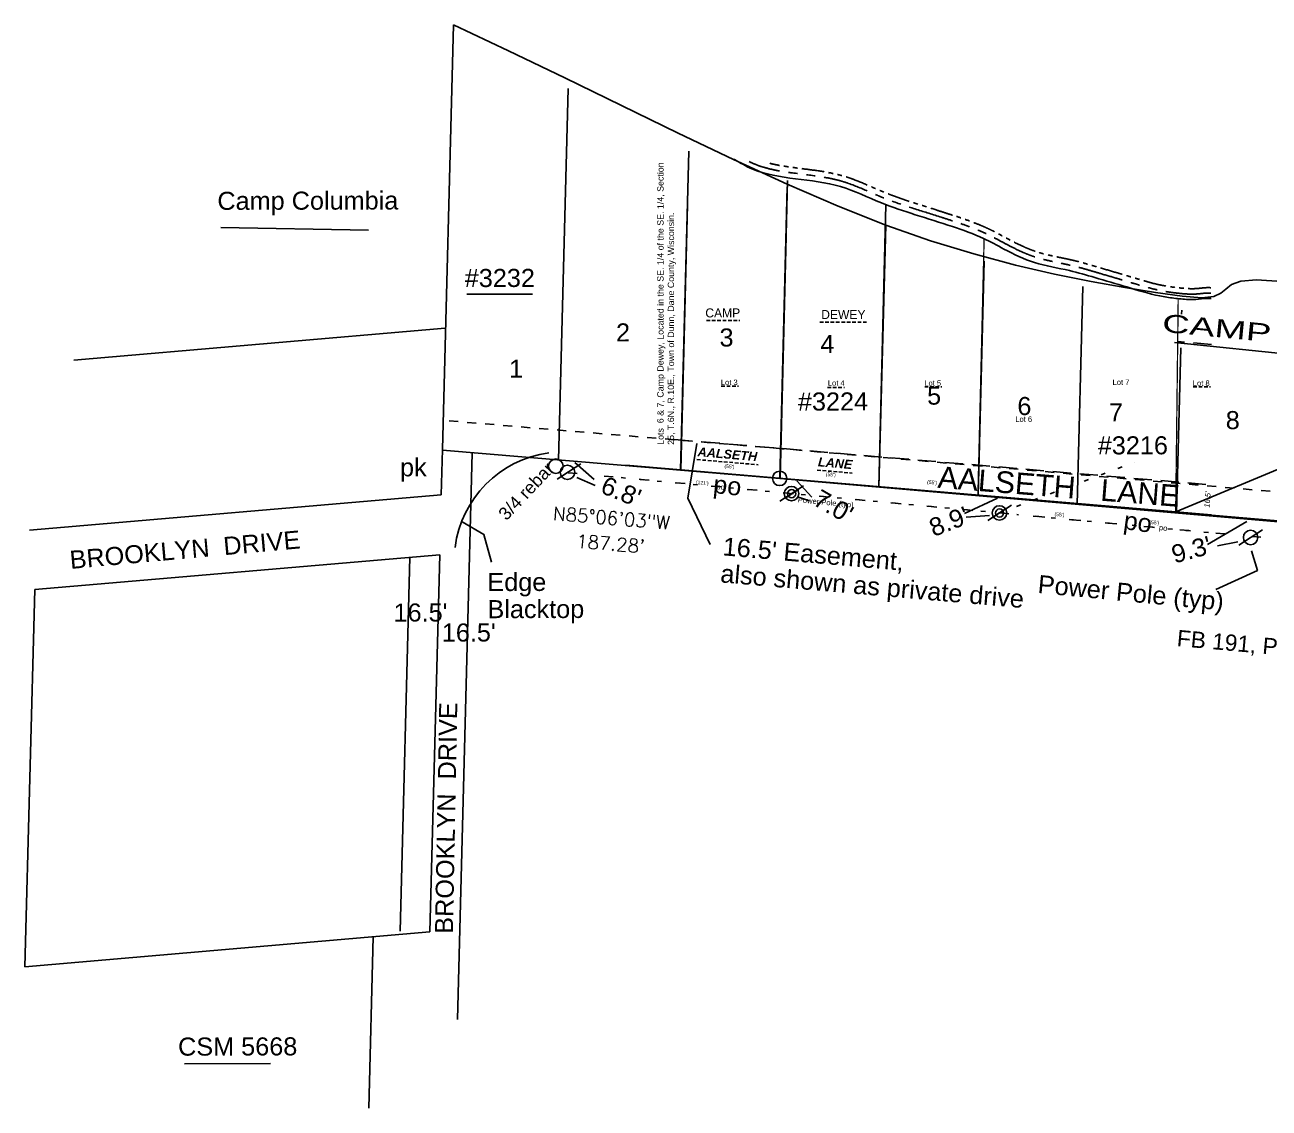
# Model space of a CAD drawing. Header units: feet. Extents: x 855601 to 859012, y 436230 to 437244.
# Drawn here: x 855601 to 856289, y 436603 to 437202 of the extents above; entities that cross this region are included whole.
import ezdxf

# ---------------------------------------------------------------- set-up
doc = ezdxf.new("R2010")
doc.units = ezdxf.units.FT
doc.header["$LTSCALE"] = 40
doc.header["$MEASUREMENT"] = 0
for name, pattern in [('DASHED', [0.75, 0.5, -0.25]), ('ecw_17', [0.5, 0.125, -0.125, -0.125, -0.125]), ('ecw_2', [0.25, 0.125, -0.125]), ('ECW_3', [7.5, 3.75, -3.75]), ('PHANTOM', [2.5, 1.25, -0.25, 0.25, -0.25, 0.25, -0.25])]:
    doc.linetypes.add(name, pattern=pattern)
doc.layers.add('CC survey', color=7, linetype='Continuous')
doc.layers.add('SRF-VIEW', color=7, linetype='Continuous')
doc.styles.add('Style1', font='arial.ttf', dxfattribs={"height": 3})
doc.styles.add('Style2', font='simplex.SHX')

# ---------------------------------------------------------------- blocks, each defined once
blk = doc.blocks.new('A$C1FF03A70')
at = {"layer": 'CC survey', "color": 7}
for p, q in [((231.1, 737.46), (237.22, 972.38)), ((295.28, 731.5), (300.64, 937.12)), ((362.84, 726.02), (367.44, 902.5)), ((417.74, 721.44), (421.95, 882.81)), ((472.64, 716.64), (476.41, 861.6)), ((527.53, 711.85), (530.91, 841.65)), ((582.42, 707.05), (585.57, 827.71)), ((640.18, 812.29), (640.24, 814.6)), ((232.66, 804.53), (27.16, 786.86)), ((637.32, 702.26), (639.7, 793.72)), ((231.1, 737.46), (230.44, 712.4)), ((417.74, 721.44), (231.11, 737)), ((247.56, 735.54), (239.4, 422.06)), ((294.59, 720.96), (307.73, 729.48)), ((1185.88, 654.34), (417.74, 721.44)), ((417.78, 708.76), (430.92, 717.29)), ((2.61, 692.8), (230.44, 712.4)), ((532.89, 698.1), (546.03, 706.63)), ((671.91, 684.51), (685.05, 693.04)), ((5.43, 659.93), (229.59, 679.21)), ((213.04, 677.79), (207.66, 470.96)), ((229.59, 679.21), (224.15, 470.53)), ((0, 451.25), (5.43, 659.93)), ((224.15, 470.53), (0, 451.25)), ((192.74, 467.83), (190.27, 373.01))]:
    blk.add_line(p, q, dxfattribs=at)
at = {"layer": 'CC survey', "color": 7, "linetype": 'ECW_3'}
for p, q in [((108.53, 860.28), (190.16, 858.72)), ((244.57, 823.36), (280.9, 823.45)), ((636.19, 796.56), (746.81, 785.4)), ((88.41, 397.5), (135.85, 397.61))]:
    blk.add_line(p, q, dxfattribs=at)
at = {"layer": 'CC survey', "color": 7, "linetype": 'ecw_2'}
for p, q in [((419.11, 737.88), (232.48, 753.44)), ((1187.32, 670.78), (419.18, 737.88))]:
    blk.add_line(p, q, dxfattribs=at)
at = {"layer": 'CC survey', "color": 7, "linetype": 'ecw_17'}
blk.add_line((300.7, 724.6), (822.02, 675.98), dxfattribs=at)
at = {"layer": 'CC survey', "color": 7}
for points in [[(237.22, 972.38), (267.63, 958.04), (298.78, 943.01), (330.22, 927.7), (361.51, 912.52), (392.22, 897.91), (421.9, 884.27), (450.11, 872.03), (476.41, 861.6), (501.26, 852.93), (525.26, 845.62), (548.21, 839.51), (569.93, 834.47), (590.2, 830.36), (608.85, 827.04), (625.66, 824.38), (640.44, 822.22), (651.43, 821.28), (658.06, 822.01), (661.92, 823.85), (664.62, 826.24), (667.74, 828.65), (672.9, 830.52), (681.67, 831.29), (695.67, 830.42)], [(371.96, 740.73), (366.93, 710.5), (379.32, 684.79)], [(304.41, 730.19), (315.12, 720.78)], [(305.54, 721.87), (315.69, 717.59)], [(427.19, 720.03), (435.62, 711.12)], [(428.22, 711.05), (434.18, 709.04)], [(538.26, 710.5), (519.97, 701.95)], [(241.99, 697.43), (254.06, 690.41), (258.17, 675.04)], [(533.93, 700.88), (520.95, 699.94)], [(676.26, 697.55), (654.48, 684.88)], [(671.39, 686.41), (659.97, 684.15)], [(678.79, 681.34), (682.15, 670.49), (659.21, 660)]]:
    blk.add_lwpolyline(points, dxfattribs=at)
for centre in [(293.85, 728.23), (300.3, 724.8), (417.74, 721.44), (424.28, 713.01), (539.39, 702.35), (678.41, 688.76)]:
    blk.add_circle(centre, 4, dxfattribs=at)
blk.add_arc((298.31, 675.48), 60.74, 97.93395, 172.6172, dxfattribs=at)
for points in [[(231.11, 742.35), (226.71, 734.7), (235.54, 734.72), (231.11, 742.35)], [(371.96, 740.73), (370.04, 735.98), (372.24, 735.61), (371.96, 740.73)], [(304.41, 730.19), (307.44, 726.06), (308.9, 727.73), (304.41, 730.19)], [(305.54, 721.87), (309.72, 718.9), (310.58, 720.95), (305.54, 721.87)], [(427.19, 720.03), (429.82, 715.64), (431.43, 717.16), (427.19, 720.03)], [(428.22, 711.05), (432.61, 708.4), (433.32, 710.5), (428.22, 711.05)], [(538.26, 710.5), (533.26, 709.39), (534.2, 707.38), (538.26, 710.5)], [(241.99, 697.43), (245.76, 693.95), (246.88, 695.88), (241.99, 697.43)], [(533.93, 700.88), (528.87, 701.63), (529.03, 699.41), (533.93, 700.88)], [(676.26, 697.55), (671.38, 695.99), (672.5, 694.07), (676.26, 697.55)], [(671.39, 686.41), (666.27, 686.53), (666.7, 684.35), (671.39, 686.41)], [(678.79, 681.34), (679.21, 676.23), (681.33, 676.89), (678.79, 681.34)]]:
    blk.add_solid(points, dxfattribs=at)
for s, height, rotation, style, p in [('Camp Columbia', 10, 0.1334, 'Style1', (106.54, 870.01)), ('#3232', 10, 0.1334, 'Style1', (243.45, 827.3)), ('2', 10, 0.1334, 'Style1', (327.18, 797.2)), ('3', 10, 0.1334, 'Style1', (384.46, 794.4)), ('4', 10, 0.1334, 'Style1', (440.29, 790.86)), ('1', 10, 0.1334, 'Style1', (267.98, 777.13)), ('5', 10, 0.1334, 'Style1', (499.35, 762.25)), ('#3224', 10, 0.1334, 'Style1', (427.85, 758.96)), ('6', 10, 0.1334, 'Style1', (549.31, 756.49)), ('7', 10, 0.1334, 'Style1', (599.99, 752.94)), ('8', 10, 0.1334, 'Style1', (664.62, 748.68)), ('#3216', 10, 0.1334, 'Style1', (593.81, 734.69)), ('pk', 10, 0.1334, 'Style1', (207.64, 722.58)), ('3/4 rebar', 7.011, 46.5655, 'Style1', (266.47, 697.71)), ('AALSETH   LANE', 12, 355.46653, 'Style1', (504.87, 716.29)), ("6.8'", 10, 338.02395, 'Style1', (317.92, 713.71)), ('po', 10, 354.1244, 'Style1', (380.59, 713.38)), ("7.0'", 10, 330.06481, 'Style1', (435.52, 707.23)), ('N85%%D06\'03"W', 7.4, 355.23433, 'Style2', (292.06, 698.49)), ("8.9'", 10, 21.0579, 'Style1', (502.92, 688.99)), ('po', 10, 352.0033, 'Style1', (607.61, 693.49)), ('BROOKLYN  DRIVE', 10, 5.11718, 'Style1', (25.26, 671.33)), ("187.28'", 7.4, 355.23433, 'Style2', (304.86, 683.21)), ("9.3'", 10, 15.25741, 'Style1', (636.25, 674.3)), ("16.5' Easement,", 10, 355.13967, 'Style1', (385.91, 678.91)), ('Edge', 10, 0.1334, 'Style1', (255.98, 659.09)), ('also shown as private drive', 10, 355.13967, 'Style1', (384.64, 663.97)), ('Power Pole (typ)', 10, 354.56121, 'Style1', (560.27, 658.1)), ('Blacktop', 10, 0.1334, 'Style1', (256.02, 644.09)), ("16.5'", 10, 0.1334, 'Style1', (204.04, 642.21)), ("16.5'", 10, 0.1334, 'Style1', (230.75, 631.15)), ("FB 191, P13 states that RM Long found this line to be 1.7' too long", 9, 354.93897, 'Style1', (637.3, 628.7)), ('BROOKLYN  DRIVE', 10, 88.90536, 'Style1', (236.9, 469.4)), ('CSM 5668', 10, 0.1334, 'Style1', (84.79, 402.03))]:
    blk.add_text(s, height=height, rotation=rotation, dxfattribs=dict(at, style=style)).set_placement(p)
at = {"layer": 'CC survey', "color": 7, "style": 'Style1', "width": 1.5}
blk.add_text('CAMP  DEWEY', height=10, rotation=354.5158, dxfattribs=at).set_placement((629.09, 802.59))

msp = doc.modelspace()

# ---------------------------------------------------------------- linework, layer by layer
for p, q in [((856018.66, 436951.54), (856022.69, 437116.41)), ((855963.76, 436956.19), (855967.35, 437102.94)), ((856073.38, 436946.92), (856077.2, 437102.99)), ((856018.66, 436951.54), (856021.94, 437085.5)), ((856073.38, 436946.92), (856076.39, 437069.94)), ((855933.23, 436958.77), (856237.59, 436933.05)), ((856319.98, 436925.9), (855933.23, 436958.77)), ((856073.38, 436946.92), (856018.66, 436951.55)), ((856128.12, 436942.3), (856073.38, 436946.92)), ((856237.59, 436933.05), (856257.33, 436931.38)), ((856237.6, 436932.97), (856237.6, 436932.9))]:
    msp.add_line(p, q)
at = {"linetype": 'DASHED', "ltscale": 0.1}
for p, q in [((855977.88, 437038.88), (855996.33, 437038.88)), ((856040.59, 437037.99), (856066.54, 437037.99)), ((855986.09, 437002.64), (855995.61, 437002.64)), ((856044.84, 437001.88), (856054.36, 437001.88)), ((856098.69, 437002.19), (856108.21, 437002.19)), ((856247.32, 437002.16), (856256.84, 437002.16)), ((855972.65, 436961.95), (856006.44, 436959.09)), ((856039.22, 436956.13), (856058.63, 436954.49))]:
    msp.add_line(p, q, dxfattribs=at)
at = {"linetype": 'DASHED', "ltscale": 0.5}
for p, q in [((856257.33, 437025.64), (856238.71, 437027.29)), ((855960.3, 436973.04), (856257.33, 436947.94))]:
    msp.add_line(p, q, dxfattribs=at)
at = {"color": 251, "linetype": 'ecw_17', "ltscale": 0.5}
for p, q in [((856140.11, 436932.42), (856215, 436960.57)), ((855930.68, 436951.95), (856150.58, 436931.44)), ((856158.72, 436930.68), (856205.1, 436926.35)), ((856213.43, 436925.57), (856257.33, 436921.48))]:
    msp.add_line(p, q, dxfattribs=at)
at = {"color": 251}
for p, q in [((856021.37, 436940.67), (856028.76, 436945.47)), ((856136.45, 436930.03), (856143.84, 436934.83))]:
    msp.add_line(p, q, dxfattribs=at)
at = {"const_width": 0.7}
msp.add_lwpolyline([(856238.99, 437050.97), (856237.59, 436933.05), (856182.85, 436937.67), (856128.12, 436942.3), (856131.58, 437084.15)], dxfattribs=at)
at = {"color": 251}
for centre in [(856025.03, 436943.07), (856140.11, 436932.42)]:
    msp.add_circle(centre, 2.25, dxfattribs=at)
msp.add_open_spline([(856257.15, 437051), (856254.87, 437051.27), (856250.59, 437050.47), (856243.75, 437050.46), (856236.61, 437051.19), (856225.14, 437052.92), (856210.71, 437057.47), (856194.12, 437062.27), (856177.22, 437067.28), (856159.61, 437069.94), (856144.13, 437077.42), (856129.7, 437085.52), (856113.04, 437091.35), (856093.99, 437097.22), (856073.13, 437104.03), (856044.89, 437118.35), (856013.86, 437116.2), (855996.34, 437126.16), (855993.18, 437128.23)], degree=3, knots=[64.753869, 64.753869, 64.753869, 64.753869, 71.760983, 77.417054, 85.313244, 93.245777, 112.189405, 130.542926, 145.121479, 165.049409, 183.541819, 196.260215, 214.694785, 236.250513, 256.143767, 280.451081, 330.531149, 341.952201, 341.952201, 341.952201, 341.952201])
at = {"linetype": 'PHANTOM', "ltscale": 0.5}
msp.add_open_spline([(856257.07, 437054.03), (856256.65, 437054.06), (856256.24, 437054.08), (856254.85, 437054.1), (856253.92, 437054.03), (856252.15, 437053.86), (856251.31, 437053.76), (856250.07, 437053.63), (856249.65, 437053.6), (856248.78, 437053.54), (856248.35, 437053.52), (856247.04, 437053.48), (856246.17, 437053.49), (856244.01, 437053.55), (856242.72, 437053.63), (856240.13, 437053.86), (856238.83, 437054), (856236.55, 437054.28), (856235.57, 437054.41), (856233.62, 437054.69), (856232.66, 437054.84), (856230.33, 437055.24), (856228.98, 437055.5), (856226.27, 437056.1), (856224.92, 437056.42), (856220.86, 437057.48), (856218.14, 437058.28), (856213.6, 437059.65), (856211.77, 437060.21), (856208.12, 437061.3), (856206.29, 437061.85), (856201.62, 437063.22), (856198.78, 437064.05), (856193.99, 437065.45), (856192.02, 437066.03), (856188.07, 437067.18), (856186.08, 437067.74), (856182.4, 437068.72), (856180.71, 437069.15), (856177.33, 437069.92), (856175.64, 437070.28), (856172.3, 437070.97), (856170.64, 437071.31), (856167.23, 437072.04), (856165.48, 437072.44), (856162.61, 437073.19), (856161.47, 437073.51), (856159.22, 437074.22), (856158.1, 437074.61), (856155.88, 437075.45), (856154.77, 437075.9), (856151.46, 437077.32), (856149.26, 437078.36), (856145.45, 437080.29), (856143.82, 437081.15), (856140.56, 437082.9), (856138.92, 437083.79), (856135.58, 437085.54), (856133.88, 437086.39), (856130.4, 437088.01), (856128.65, 437088.76), (856125.12, 437090.18), (856123.34, 437090.85), (856119.27, 437092.31), (856116.98, 437093.08), (856112.4, 437094.59), (856110.12, 437095.33), (856103.27, 437097.51), (856098.7, 437098.93), (856089.62, 437101.81), (856085.11, 437103.28), (856079.35, 437105.4), (856078.02, 437105.9), (856075.37, 437106.96), (856074.06, 437107.5), (856071.41, 437108.63), (856070.08, 437109.21), (856064.78, 437111.53), (856060.73, 437113.3), (856055.33, 437115.17), (856054.15, 437115.56), (856051.75, 437116.26), (856050.54, 437116.58), (856048.12, 437117.16), (856046.9, 437117.43), (856043.25, 437118.15), (856040.8, 437118.55), (856033.73, 437119.56), (856029.12, 437120.07), (856021.9, 437121.05), (856019.21, 437121.47), (856014.53, 437122.39), (856012.51, 437122.85), (856009.01, 437123.84), (856007.52, 437124.32), (856004.53, 437125.44), (856003.06, 437126.09), (856001.59, 437126.81)], degree=3, knots=[65.107434, 65.107434, 65.107434, 65.107434, 66.128855, 66.128855, 68.612449, 68.612449, 71.096043, 71.096043, 72.502843, 72.502843, 73.909643, 73.909643, 76.723243, 76.723243, 80.753556, 80.753556, 84.783868, 84.783868, 87.795964, 87.795964, 90.808059, 90.808059, 95.102064, 95.102064, 99.39607, 99.39607, 107.98408, 107.98408, 113.683905, 113.683905, 119.383729, 119.383729, 128.25153, 128.25153, 134.399045, 134.399045, 140.54656, 140.54656, 145.635726, 145.635726, 150.724892, 150.724892, 155.814059, 155.814059, 161.325839, 161.325839, 165.047756, 165.047756, 168.769674, 168.769674, 172.491591, 172.491591, 179.935425, 179.935425, 185.507221, 185.507221, 191.079017, 191.079017, 196.650814, 196.650814, 202.22261, 202.22261, 207.794406, 207.794406, 214.965323, 214.965323, 222.136241, 222.136241, 236.478076, 236.478076, 250.819911, 250.819911, 255.177112, 255.177112, 259.534313, 259.534313, 263.891515, 263.891515, 276.875797, 276.875797, 280.466037, 280.466037, 284.056277, 284.056277, 287.646518, 287.646518, 294.826998, 294.826998, 308.433957, 308.433957, 316.71655, 316.71655, 323.244651, 323.244651, 328.336718, 328.336718, 333.638518, 333.638518, 333.638518, 333.638518], dxfattribs=at)
at = {"linetype": 'PHANTOM', "ltscale": 0.25}
msp.add_open_spline([(856257.06, 437057.04), (856256.59, 437057.07), (856256.13, 437057.09), (856254.85, 437057.09), (856254.06, 437057.05), (856252.76, 437056.94), (856252.24, 437056.88), (856251.25, 437056.77), (856250.78, 437056.72), (856250.07, 437056.65), (856249.79, 437056.62), (856249.26, 437056.58), (856249, 437056.56), (856248.46, 437056.53), (856248.19, 437056.52), (856247.38, 437056.49), (856246.83, 437056.49), (856245.21, 437056.51), (856244.1, 437056.56), (856241.87, 437056.71), (856240.74, 437056.81), (856238.66, 437057.04), (856237.7, 437057.16), (856235.8, 437057.41), (856234.85, 437057.54), (856232.98, 437057.83), (856232.05, 437057.98), (856230.3, 437058.3), (856229.47, 437058.47), (856227.79, 437058.83), (856226.96, 437059.02), (856224.44, 437059.64), (856222.74, 437060.09), (856219.33, 437061.06), (856217.61, 437061.57), (856214.6, 437062.48), (856213.32, 437062.87), (856210.74, 437063.65), (856209.45, 437064.04), (856206.87, 437064.8), (856205.59, 437065.18), (856201.33, 437066.43), (856198.37, 437067.29), (856194.03, 437068.56), (856192.64, 437068.97), (856189.83, 437069.79), (856188.41, 437070.2), (856185.67, 437070.96), (856184.36, 437071.31), (856181.93, 437071.93), (856180.83, 437072.2), (856178.62, 437072.71), (856177.53, 437072.94), (856175.36, 437073.4), (856174.28, 437073.62), (856170.94, 437074.31), (856168.72, 437074.77), (856165.4, 437075.56), (856164.26, 437075.85), (856162.02, 437076.48), (856160.93, 437076.82), (856158.75, 437077.57), (856157.66, 437077.97), (856155.48, 437078.85), (856154.4, 437079.31), (856151.13, 437080.79), (856148.94, 437081.87), (856145.27, 437083.77), (856143.79, 437084.57), (856140.77, 437086.19), (856139.23, 437087.02), (856136.62, 437088.36), (856135.57, 437088.89), (856133.66, 437089.81), (856132.8, 437090.21), (856131.08, 437090.97), (856130.22, 437091.34), (856127.47, 437092.49), (856125.56, 437093.22), (856121.54, 437094.69), (856119.42, 437095.42), (856115.33, 437096.79), (856113.36, 437097.43), (856109.42, 437098.7), (856107.45, 437099.33), (856102.65, 437100.84), (856099.81, 437101.73), (856094.18, 437103.51), (856091.37, 437104.4), (856085.84, 437106.24), (856083.11, 437107.19), (856079.2, 437108.67), (856077.98, 437109.14), (856075.55, 437110.13), (856074.33, 437110.65), (856071.86, 437111.71), (856070.62, 437112.25), (856066.4, 437114.1), (856063.35, 437115.42), (856058.78, 437117.15), (856057.37, 437117.66), (856054.48, 437118.6), (856053, 437119.03), (856050.05, 437119.8), (856048.57, 437120.14), (856043.78, 437121.13), (856040.47, 437121.65), (856033.95, 437122.53), (856030.73, 437122.91), (856024.45, 437123.72), (856021.38, 437124.15), (856016.55, 437125.03), (856014.7, 437125.42), (856012.92, 437125.88)], degree=3, knots=[65.289054, 65.289054, 65.289054, 65.289054, 66.257112, 66.257112, 68.115146, 68.115146, 69.529548, 69.529548, 70.94395, 70.94395, 71.895992, 71.895992, 72.848035, 72.848035, 73.800077, 73.800077, 75.704162, 75.704162, 79.342249, 79.342249, 82.980336, 82.980336, 85.975242, 85.975242, 88.970149, 88.970149, 91.965056, 91.965056, 94.706719, 94.706719, 97.448382, 97.448382, 102.931708, 102.931708, 108.415034, 108.415034, 112.42145, 112.42145, 116.427865, 116.427865, 120.43428, 120.43428, 129.68821, 129.68821, 134.03609, 134.03609, 138.383971, 138.383971, 142.354219, 142.354219, 145.603333, 145.603333, 148.852447, 148.852447, 152.101561, 152.101561, 159.082002, 159.082002, 162.881858, 162.881858, 166.681714, 166.681714, 170.48157, 170.48157, 174.281426, 174.281426, 181.881139, 181.881139, 187.01868, 187.01868, 192.156222, 192.156222, 195.508779, 195.508779, 198.166856, 198.166856, 200.824933, 200.824933, 206.675226, 206.675226, 213.22145, 213.22145, 219.382308, 219.382308, 225.543167, 225.543167, 234.446945, 234.446945, 243.350723, 243.350723, 252.254501, 252.254501, 256.346527, 256.346527, 260.438553, 260.438553, 264.530578, 264.530578, 274.19004, 274.19004, 278.411873, 278.411873, 282.633706, 282.633706, 286.855539, 286.855539, 296.350064, 296.350064, 305.844588, 305.844588, 315.339113, 315.339113, 321.450803, 321.450803, 321.450803, 321.450803], dxfattribs=at)
at = {"layer": 'SRF-VIEW'}
msp.add_line((856237.6, 436932.97, 863.77), (856423.84, 437010.76, 851.92), dxfattribs=at)

# ---------------------------------------------------------------- block references
at = {"layer": 'CC survey'}
msp.add_blockref('A$C1FF03A70', (855600.68, 436230.09), dxfattribs=at)

# ---------------------------------------------------------------- texts
at = {"color": 251, "style": 'Style1'}
for s, rotation, p in [('po', 354.1244, (855983.27, 436945.6)), ('Power Pole (typ)', 354.56121, (856028.38, 436938.31)), ('po', 352.0033, (856228.2, 436923.01))]:
    msp.add_text(s, height=3, rotation=rotation, dxfattribs=at).set_placement(p)
at = {"style": 'Style1'}
for s, insert, char_height, attachment_point, rotation in [('Lots  6 & 7, Camp Dewey, Located in the SE. 1/4 of the SE. 1/4, Section \\P25, T.6N., R.10E., Town of Dunn, Dane County, Wisconsin.', (855950.65, 436970.12), 3.5, 1, 90), ('{\\fArial|b1|i1|c0|p34;AALSETH}', (855989.31, 436962.38), 5, 8, 355.17009), ("(55')", (855990.71, 436959.14), 2, 2, 355.17009), ('{\\fArial|b1|i1|c0|p34;LANE}', (856048.95, 436957.46), 5, 8, 355.17009), ("(121')", (855975.66, 436950.13), 2, 2, 355.17009), ("(55')", (856046.8, 436954.67), 2, 2, 355.17009), ("(55')", (856102.86, 436950.32), 2, 2, 355.17009), ("{\\fArial|b0|i1|c0|p34;16.5'}", (856253.66, 436939.93), 3, 2, 85.17009), ("(55')", (856173.38, 436932.54), 2, 2, 355.17009), ("(55')", (856225.85, 436928.12), 2, 2, 355.17009)]:
    msp.add_mtext(s, dxfattribs=dict(at, insert=insert, char_height=char_height, attachment_point=attachment_point, rotation=rotation))
at = {"char_height": 5, "attachment_point": 2}
for s, insert in [('CAMP', (855986.93, 437045.6)), ('DEWEY', (856053.66, 437044.7))]:
    msp.add_mtext(s, dxfattribs=dict(at, insert=insert))
at = {"char_height": 3, "attachment_point": 2, "style": 'Style1'}
for s, insert in [('Lot 3', (855990.52, 437006.21)), ('Lot 4', (856049.74, 437005.83)), ('Lot 5', (856103.12, 437005.76)), ('Lot 7', (856207.31, 437006.24)), ('Lot 8', (856251.75, 437005.73)), ('Lot 6', (856153.48, 436985.81))]:
    msp.add_mtext(s, dxfattribs=dict(at, insert=insert))

doc.saveas('drawing.dxf')
